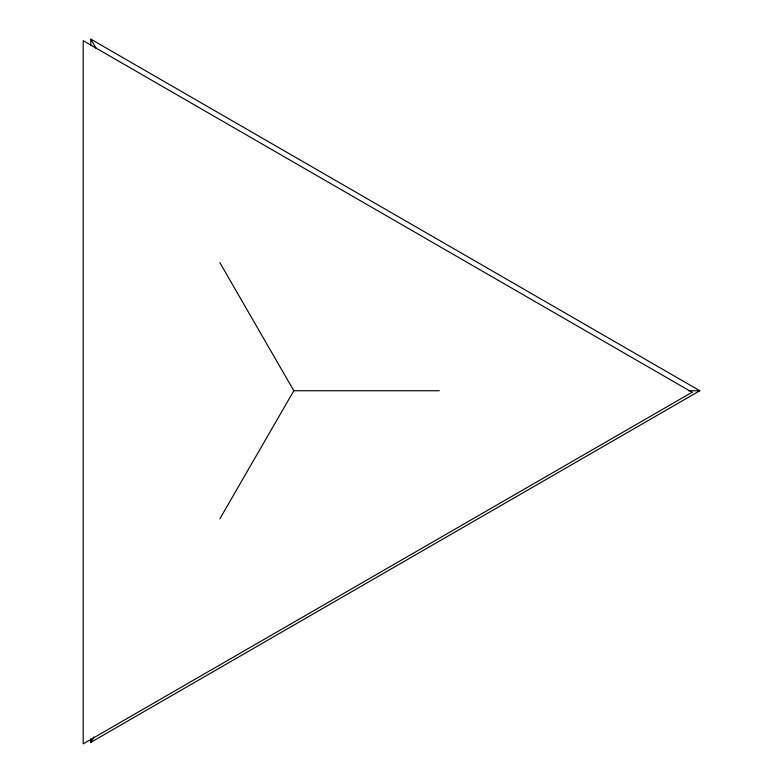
<?xml version="1.0" encoding="UTF-8"?>
<svg xmlns="http://www.w3.org/2000/svg" width="783" height="783" viewBox="0 0 783 783"><rect width="100%" height="100%" fill="white"/><g stroke="black" fill="none" stroke-linecap="round" stroke-linejoin="round"><path stroke-width="1.17" d="M90.828 45.267L90.828 39.15L699.806 390.737L90.828 742.333L93.891 737.038M219.837 518.884L293.821 390.737L219.837 262.599M293.821 390.737L439.341 390.737M688.795 390.737L699.806 390.737M90.828 39.15L96.338 48.683M90.828 738.663L90.828 742.333M692.103 392.263L83.194 743.85L83.194 40.667L692.103 392.263"/></g></svg>
